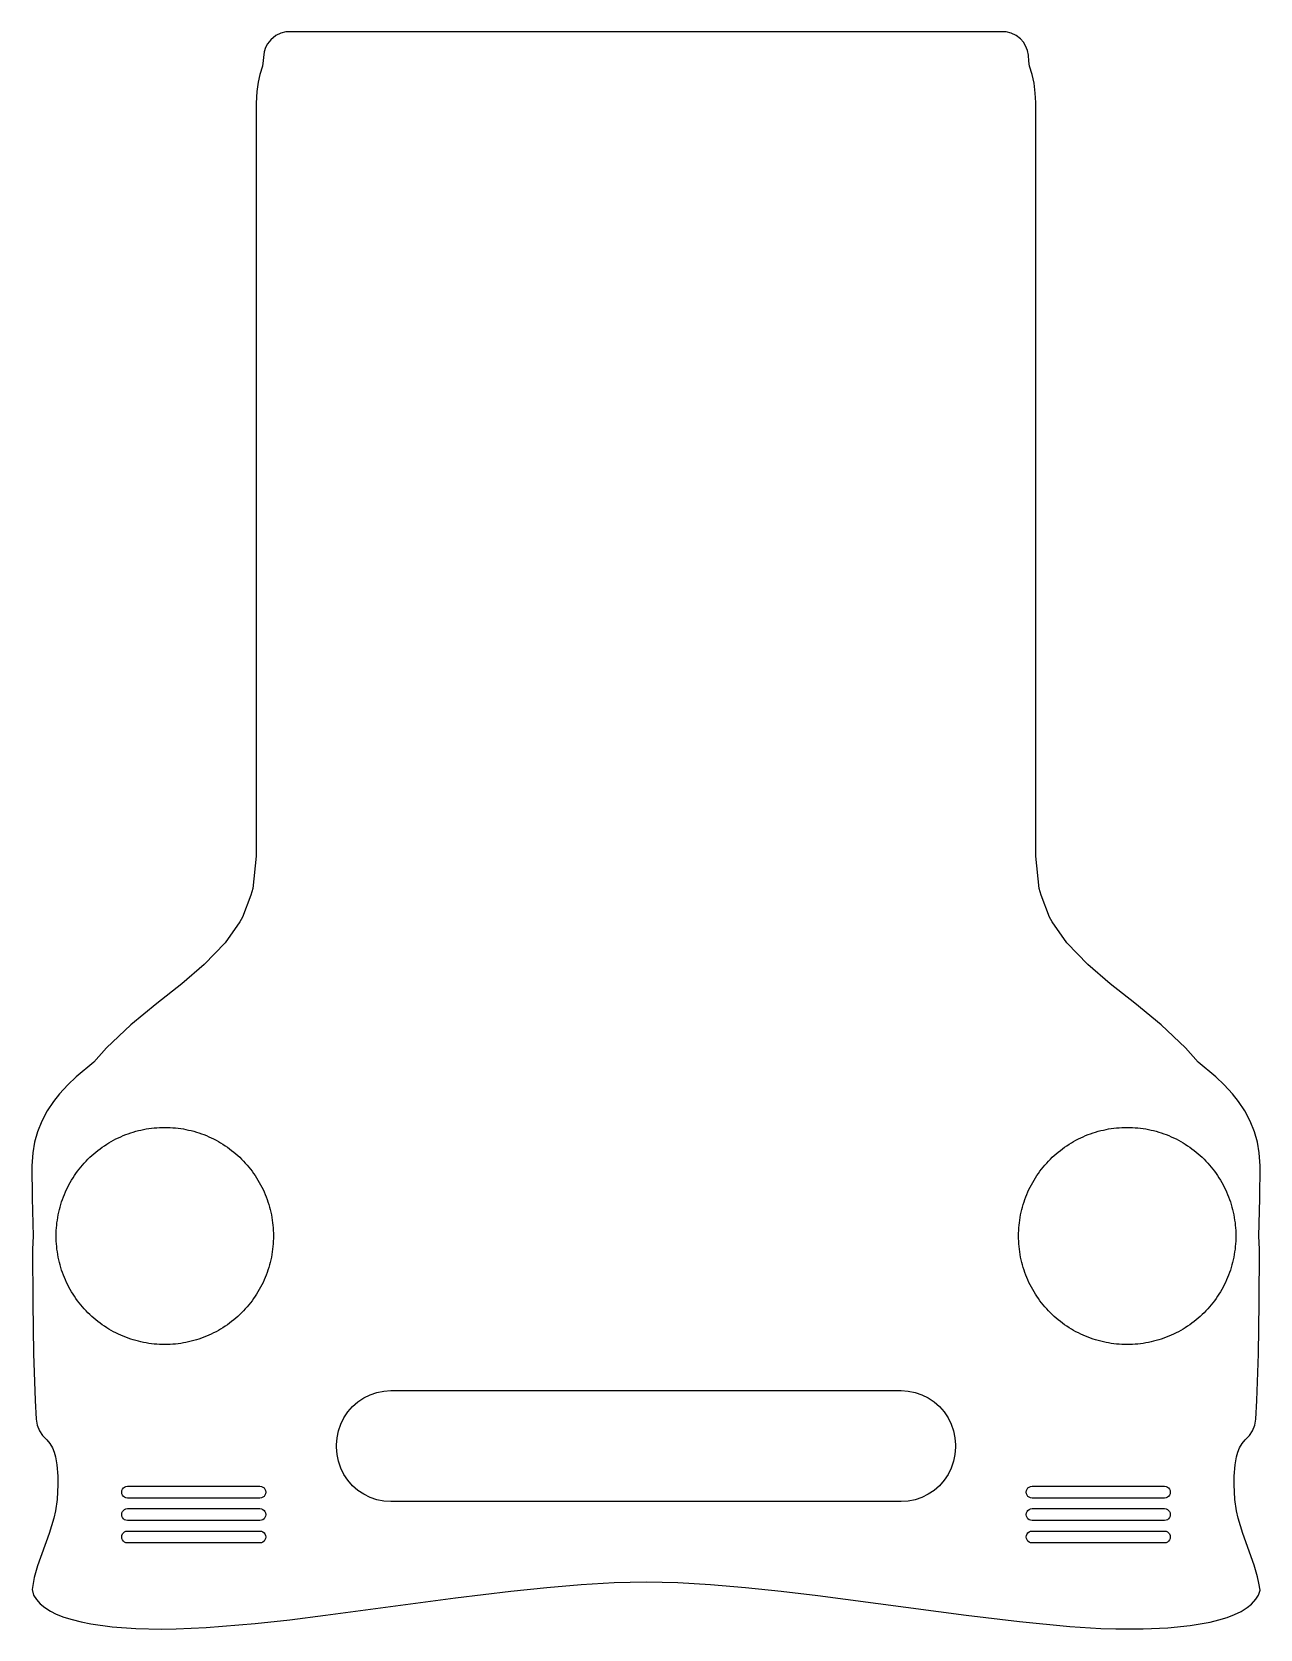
# Model space of a CAD drawing. Header units: millimetres. Extents: x -52 to 52, y -135 to 0.
import ezdxf

# ---------------------------------------------------------------- set-up
doc = ezdxf.new("R2010")
doc.units = ezdxf.units.MM

msp = doc.modelspace()

# ---------------------------------------------------------------- linework, layer by layer
at = {"layer": 'CUTLINE'}
for points in [[(-51.8582, -132.4154), (-51.6287, -132.8013), (-51.3117, -133.1569), (-50.9132, -133.4847), (-50.4352, -133.7837), (-49.9387, -134.0271), (-49.3046, -134.2786), (-48.6036, -134.4997), (-47.8395, -134.6919), (-47.0158, -134.8563), (-45.2031, -135.105), (-43.1936, -135.2514), (-41.0173, -135.2998), (-39.7786, -135.2845), (-37.2513, -135.1727), (-33.1067, -134.8291), (-30.1702, -134.5081), (-27.134, -134.1346), (-16.138, -132.6677), (-11.4412, -132.0918), (-8.3979, -131.7709), (-5.4925, -131.5232), (-2.6854, -131.3597), (-1.3391, -131.3159), (0.0343, -131.3004), (2.6854, -131.3597), (5.4521, -131.5202), (8.4279, -131.7738), (11.4412, -132.0918), (14.5539, -132.4653), (27.1218, -134.133), (31.6286, -134.6736), (35.9053, -135.0791), (38.5263, -135.2409), (39.7786, -135.2845), (42.0898, -135.2884), (44.1794, -135.1938), (46.0826, -135.001), (47.7687, -134.7077), (48.5207, -134.5229), (49.2067, -134.3127), (49.8229, -134.0777), (50.4006, -133.8016), (50.9132, -133.4847), (51.2675, -133.1962), (51.654, -132.7616), (51.8583, -132.4152), (51.9982, -131.9998), (51.8991, -131.4017), (51.7851, -130.871), (51.5134, -129.8915), (50.5424, -127.216), (50.1477, -125.9126), (50.0082, -125.2772), (49.868, -124.3205), (49.8016, -123.067), (49.8163, -122.3516), (49.8974, -121.3743), (49.9981, -120.6979), (50.108, -120.3095), (50.269, -119.9394), (50.4782, -119.5942), (50.7319, -119.2802), (51.097, -118.9033), (51.3568, -118.5203), (51.5522, -118.0401), (51.6397, -117.5107), (51.7294, -115.9468), (51.8609, -111.9864), (51.9299, -107.666), (51.9495, -103.114), (51.8984, -102.0197), (51.9783, -98.8315), (51.9998, -96.0439), (51.938, -94.9533), (51.7832, -94.0398), (51.5365, -93.1709), (51.1741, -92.2699), (50.7018, -91.391), (50.1892, -90.6198), (49.6802, -89.9706), (48.9649, -89.1849), (48.2662, -88.5156), (46.7603, -87.2745), (45.6787, -86.0549), (43.6227, -84.1167), (41.3953, -82.281), (39.3165, -80.6352), (37.4101, -79.0101), (35.6371, -77.1729), (34.4077, -75.3859), (34.1815, -74.9885), (33.4564, -73.1148), (33.3062, -72.5749), (33.002, -69.8295), (33.0004, -5.969), (32.968, -5.1885), (32.8637, -4.344), (32.6922, -3.6092), (32.467, -2.8881), (32.4075, -2.4691), (32.3856, -1.9652), (32.3091, -1.5807), (32.1448, -1.1716), (31.9636, -0.8802), (31.7052, -0.5855), (31.3583, -0.3133), (30.9192, -0.0967), (30.508, 0), (-30.508, 0), (-30.9192, -0.0967), (-31.3583, -0.3133), (-31.7745, -0.6548), (-32.0467, -1.0017), (-32.2085, -1.3042), (-32.3345, -1.6755), (-32.467, -2.8881), (-32.6922, -3.6092), (-32.8496, -4.2673), (-32.9558, -5.0456), (-33.0017, -6.033), (-33.002, -69.8295), (-33.3062, -72.5749), (-33.4564, -73.1148), (-34.1815, -74.9885), (-34.4077, -75.3859), (-35.6371, -77.1729), (-37.4101, -79.0101), (-39.3166, -80.6352), (-41.4116, -82.2942), (-43.6227, -84.1167), (-45.6787, -86.0549), (-46.7603, -87.2745), (-48.2662, -88.5156), (-48.9649, -89.1849), (-49.6802, -89.9706), (-50.1892, -90.6198), (-50.7018, -91.391), (-51.1741, -92.2699), (-51.5365, -93.1709), (-51.7832, -94.0398), (-51.938, -94.9533), (-51.9998, -96.044), (-51.9786, -98.8091), (-51.8983, -102.0199), (-51.9495, -103.1141), (-51.9298, -107.6794), (-51.8613, -111.9656), (-51.7294, -115.9468), (-51.6397, -117.5107), (-51.5522, -118.0401), (-51.3568, -118.5203), (-51.097, -118.9033), (-50.7319, -119.2802), (-50.4782, -119.5942), (-50.269, -119.9394), (-50.108, -120.3095), (-49.9981, -120.6979), (-49.8974, -121.3743), (-49.8163, -122.3516), (-49.8016, -123.067), (-49.868, -124.3205), (-50.0082, -125.2772), (-50.1477, -125.9126), (-50.5424, -127.216), (-51.5273, -129.9358), (-51.7993, -130.9317), (-51.9914, -131.9483)], [(-31.56108, -101.54858), (-31.55277, -101.77422), (-31.55, -102), (-31.55277, -102.22578), (-31.56108, -102.45142), (-31.57493, -102.67679), (-31.5943, -102.90176), (-31.61919, -103.12618), (-31.64958, -103.34992), (-31.68545, -103.57285), (-31.72678, -103.79483), (-31.77354, -104.01573), (-31.82571, -104.23542), (-31.88326, -104.45376), (-31.94615, -104.67062), (-32.01434, -104.88587), (-32.08779, -105.09939), (-32.16647, -105.31103), (-32.25031, -105.52069), (-32.33927, -105.72822), (-32.4333, -105.93351), (-32.53234, -106.13642), (-32.63632, -106.33685), (-32.7452, -106.53466), (-32.8589, -106.72975), (-32.97735, -106.92198), (-33.10048, -107.11125), (-33.22822, -107.29744), (-33.36049, -107.48043), (-33.49721, -107.66013), (-33.6383, -107.83642), (-33.78368, -108.00919), (-33.93325, -108.17834), (-34.08693, -108.34377), (-34.24462, -108.50538), (-34.40623, -108.66307), (-34.57166, -108.81675), (-34.74081, -108.96632), (-34.91358, -109.1117), (-35.08987, -109.25279), (-35.26957, -109.38951), (-35.45256, -109.52178), (-35.63875, -109.64952), (-35.82802, -109.77265), (-36.02025, -109.8911), (-36.21534, -110.0048), (-36.41315, -110.11368), (-36.61358, -110.21766), (-36.81649, -110.3167), (-37.02178, -110.41073), (-37.22931, -110.49969), (-37.43897, -110.58353), (-37.65061, -110.66221), (-37.86413, -110.73566), (-38.07938, -110.80385), (-38.29624, -110.86674), (-38.51458, -110.92429), (-38.73427, -110.97646), (-38.95517, -111.02322), (-39.17715, -111.06455), (-39.40008, -111.10042), (-39.62382, -111.13081), (-39.84824, -111.1557), (-40.07321, -111.17507), (-40.29858, -111.18892), (-40.52422, -111.19723), (-40.75, -111.2), (-40.97578, -111.19723), (-41.20142, -111.18892), (-41.42679, -111.17507), (-41.65176, -111.1557), (-41.87618, -111.13081), (-42.09992, -111.10042), (-42.32285, -111.06455), (-42.54483, -111.02322), (-42.76573, -110.97646), (-42.98542, -110.92429), (-43.20376, -110.86674), (-43.42062, -110.80385), (-43.63587, -110.73566), (-43.84939, -110.66221), (-44.06103, -110.58353), (-44.27069, -110.49969), (-44.47822, -110.41073), (-44.68351, -110.3167), (-44.88642, -110.21766), (-45.08685, -110.11368), (-45.28466, -110.0048), (-45.47975, -109.8911), (-45.67198, -109.77265), (-45.86125, -109.64952), (-46.04744, -109.52178), (-46.23043, -109.38951), (-46.41013, -109.25279), (-46.58642, -109.1117), (-46.75919, -108.96632), (-46.92834, -108.81675), (-47.09377, -108.66307), (-47.25538, -108.50538), (-47.41307, -108.34377), (-47.56675, -108.17834), (-47.71632, -108.00919), (-47.8617, -107.83642), (-48.00279, -107.66013), (-48.13951, -107.48043), (-48.27178, -107.29744), (-48.39952, -107.11125), (-48.52265, -106.92198), (-48.6411, -106.72975), (-48.7548, -106.53466), (-48.86368, -106.33685), (-48.96766, -106.13642), (-49.0667, -105.93351), (-49.16073, -105.72822), (-49.24969, -105.52069), (-49.33353, -105.31103), (-49.41221, -105.09939), (-49.48566, -104.88587), (-49.55385, -104.67062), (-49.61674, -104.45376), (-49.67429, -104.23542), (-49.72646, -104.01573), (-49.77322, -103.79483), (-49.81455, -103.57285), (-49.85042, -103.34992), (-49.88081, -103.12618), (-49.9057, -102.90176), (-49.92507, -102.67679), (-49.93892, -102.45142), (-49.94723, -102.22578), (-49.95, -102), (-49.94723, -101.77422), (-49.93892, -101.54858), (-49.92507, -101.32321), (-49.9057, -101.09824), (-49.88081, -100.87382), (-49.85042, -100.65008), (-49.81455, -100.42715), (-49.77322, -100.20517), (-49.72646, -99.98427), (-49.67429, -99.76458), (-49.61674, -99.54624), (-49.55385, -99.32938), (-49.48566, -99.11413), (-49.41221, -98.90061), (-49.33353, -98.68897), (-49.24969, -98.47931), (-49.16073, -98.27178), (-49.0667, -98.06649), (-48.96766, -97.86358), (-48.86368, -97.66315), (-48.7548, -97.46534), (-48.6411, -97.27025), (-48.52265, -97.07802), (-48.39952, -96.88875), (-48.27178, -96.70256), (-48.13951, -96.51957), (-48.00279, -96.33987), (-47.8617, -96.16358), (-47.71632, -95.99081), (-47.56675, -95.82166), (-47.41307, -95.65623), (-47.25538, -95.49462), (-47.09377, -95.33693), (-46.92834, -95.18325), (-46.75919, -95.03368), (-46.58642, -94.8883), (-46.41013, -94.74721), (-46.23043, -94.61049), (-46.04744, -94.47822), (-45.86125, -94.35048), (-45.67198, -94.22735), (-45.47975, -94.1089), (-45.28466, -93.9952), (-45.08685, -93.88632), (-44.88642, -93.78234), (-44.68351, -93.6833), (-44.47822, -93.58927), (-44.27069, -93.50031), (-44.06103, -93.41647), (-43.84939, -93.33779), (-43.63587, -93.26434), (-43.42062, -93.19615), (-43.20376, -93.13326), (-42.98542, -93.07571), (-42.76573, -93.02354), (-42.54483, -92.97678), (-42.32285, -92.93545), (-42.09992, -92.89958), (-41.87618, -92.86919), (-41.65176, -92.8443), (-41.42679, -92.82493), (-41.20142, -92.81108), (-40.97578, -92.80277), (-40.75, -92.8), (-40.52422, -92.80277), (-40.29858, -92.81108), (-40.07321, -92.82493), (-39.84824, -92.8443), (-39.62382, -92.86919), (-39.40008, -92.89958), (-39.17715, -92.93545), (-38.95517, -92.97678), (-38.73427, -93.02354), (-38.51458, -93.07571), (-38.29624, -93.13326), (-38.07938, -93.19615), (-37.86413, -93.26434), (-37.65061, -93.33779), (-37.43897, -93.41647), (-37.22931, -93.50031), (-37.02178, -93.58927), (-36.81649, -93.6833), (-36.61358, -93.78234), (-36.41315, -93.88632), (-36.21534, -93.9952), (-36.02025, -94.1089), (-35.82802, -94.22735), (-35.63875, -94.35048), (-35.45256, -94.47822), (-35.26957, -94.61049), (-35.08987, -94.74721), (-34.91358, -94.8883), (-34.74081, -95.03368), (-34.57166, -95.18325), (-34.40623, -95.33693), (-34.24462, -95.49462), (-34.08693, -95.65623), (-33.93325, -95.82166), (-33.78368, -95.99081), (-33.6383, -96.16358), (-33.49721, -96.33987), (-33.36049, -96.51957), (-33.22822, -96.70256), (-33.10048, -96.88875), (-32.97735, -97.07802), (-32.8589, -97.27025), (-32.7452, -97.46534), (-32.63632, -97.66315), (-32.53234, -97.86358), (-32.4333, -98.06649), (-32.33927, -98.27178), (-32.25031, -98.47931), (-32.16647, -98.68897), (-32.08779, -98.90061), (-32.01434, -99.11413), (-31.94615, -99.32938), (-31.88326, -99.54624), (-31.82571, -99.76458), (-31.77354, -99.98427), (-31.72678, -100.20517), (-31.68545, -100.42715), (-31.64958, -100.65008), (-31.61919, -100.87382), (-31.5943, -101.09824), (-31.57493, -101.32321)], [(49.93892, -101.54858), (49.94723, -101.77422), (49.95, -102), (49.94723, -102.22578), (49.93892, -102.45142), (49.92507, -102.67679), (49.9057, -102.90176), (49.88081, -103.12618), (49.85042, -103.34992), (49.81455, -103.57285), (49.77322, -103.79483), (49.72646, -104.01573), (49.67429, -104.23542), (49.61674, -104.45376), (49.55385, -104.67062), (49.48566, -104.88587), (49.41221, -105.09939), (49.33353, -105.31103), (49.24969, -105.52069), (49.16073, -105.72822), (49.0667, -105.93351), (48.96766, -106.13642), (48.86368, -106.33685), (48.7548, -106.53466), (48.6411, -106.72975), (48.52265, -106.92198), (48.39952, -107.11125), (48.27178, -107.29744), (48.13951, -107.48043), (48.00279, -107.66013), (47.8617, -107.83642), (47.71632, -108.00919), (47.56675, -108.17834), (47.41307, -108.34377), (47.25538, -108.50538), (47.09377, -108.66307), (46.92834, -108.81675), (46.75919, -108.96632), (46.58642, -109.1117), (46.41013, -109.25279), (46.23043, -109.38951), (46.04744, -109.52178), (45.86125, -109.64952), (45.67198, -109.77265), (45.47975, -109.8911), (45.28466, -110.0048), (45.08685, -110.11368), (44.88642, -110.21766), (44.68351, -110.3167), (44.47822, -110.41073), (44.27069, -110.49969), (44.06103, -110.58353), (43.84939, -110.66221), (43.63587, -110.73566), (43.42062, -110.80385), (43.20376, -110.86674), (42.98542, -110.92429), (42.76573, -110.97646), (42.54483, -111.02322), (42.32285, -111.06455), (42.09992, -111.10042), (41.87618, -111.13081), (41.65176, -111.1557), (41.42679, -111.17507), (41.20142, -111.18892), (40.97578, -111.19723), (40.75, -111.2), (40.52422, -111.19723), (40.29858, -111.18892), (40.07321, -111.17507), (39.84824, -111.1557), (39.62382, -111.13081), (39.40008, -111.10042), (39.17715, -111.06455), (38.95517, -111.02322), (38.73427, -110.97646), (38.51458, -110.92429), (38.29624, -110.86674), (38.07938, -110.80385), (37.86413, -110.73566), (37.65061, -110.66221), (37.43897, -110.58353), (37.22931, -110.49969), (37.02178, -110.41073), (36.81649, -110.3167), (36.61358, -110.21766), (36.41315, -110.11368), (36.21534, -110.0048), (36.02025, -109.8911), (35.82802, -109.77265), (35.63875, -109.64952), (35.45256, -109.52178), (35.26957, -109.38951), (35.08987, -109.25279), (34.91358, -109.1117), (34.74081, -108.96632), (34.57166, -108.81675), (34.40623, -108.66307), (34.24462, -108.50538), (34.08693, -108.34377), (33.93325, -108.17834), (33.78368, -108.00919), (33.6383, -107.83642), (33.49721, -107.66013), (33.36049, -107.48043), (33.22822, -107.29744), (33.10048, -107.11125), (32.97735, -106.92198), (32.8589, -106.72975), (32.7452, -106.53466), (32.63632, -106.33685), (32.53234, -106.13642), (32.4333, -105.93351), (32.33927, -105.72822), (32.25031, -105.52069), (32.16647, -105.31103), (32.08779, -105.09939), (32.01434, -104.88587), (31.94615, -104.67062), (31.88326, -104.45376), (31.82571, -104.23542), (31.77354, -104.01573), (31.72678, -103.79483), (31.68545, -103.57285), (31.64958, -103.34992), (31.61919, -103.12618), (31.5943, -102.90176), (31.57493, -102.67679), (31.56108, -102.45142), (31.55277, -102.22578), (31.55, -102), (31.55277, -101.77422), (31.56108, -101.54858), (31.57493, -101.32321), (31.5943, -101.09824), (31.61919, -100.87382), (31.64958, -100.65008), (31.68545, -100.42715), (31.72678, -100.20517), (31.77354, -99.98427), (31.82571, -99.76458), (31.88326, -99.54624), (31.94615, -99.32938), (32.01434, -99.11413), (32.08779, -98.90061), (32.16647, -98.68897), (32.25031, -98.47931), (32.33927, -98.27178), (32.4333, -98.06649), (32.53234, -97.86358), (32.63632, -97.66315), (32.7452, -97.46534), (32.8589, -97.27025), (32.97735, -97.07802), (33.10048, -96.88875), (33.22822, -96.70256), (33.36049, -96.51957), (33.49721, -96.33987), (33.6383, -96.16358), (33.78368, -95.99081), (33.93325, -95.82166), (34.08693, -95.65623), (34.24462, -95.49462), (34.40623, -95.33693), (34.57166, -95.18325), (34.74081, -95.03368), (34.91358, -94.8883), (35.08987, -94.74721), (35.26957, -94.61049), (35.45256, -94.47822), (35.63875, -94.35048), (35.82802, -94.22735), (36.02025, -94.1089), (36.21534, -93.9952), (36.41315, -93.88632), (36.61358, -93.78234), (36.81649, -93.6833), (37.02178, -93.58927), (37.22931, -93.50031), (37.43897, -93.41647), (37.65061, -93.33779), (37.86413, -93.26434), (38.07938, -93.19615), (38.29624, -93.13326), (38.51458, -93.07571), (38.73427, -93.02354), (38.95517, -92.97678), (39.17715, -92.93545), (39.40008, -92.89958), (39.62382, -92.86919), (39.84824, -92.8443), (40.07321, -92.82493), (40.29858, -92.81108), (40.52422, -92.80277), (40.75, -92.8), (40.97578, -92.80277), (41.20142, -92.81108), (41.42679, -92.82493), (41.65176, -92.8443), (41.87618, -92.86919), (42.09992, -92.89958), (42.32285, -92.93545), (42.54483, -92.97678), (42.76573, -93.02354), (42.98542, -93.07571), (43.20376, -93.13326), (43.42062, -93.19615), (43.63587, -93.26434), (43.84939, -93.33779), (44.06103, -93.41647), (44.27069, -93.50031), (44.47822, -93.58927), (44.68351, -93.6833), (44.88642, -93.78234), (45.08685, -93.88632), (45.28466, -93.9952), (45.47975, -94.1089), (45.67198, -94.22735), (45.86125, -94.35048), (46.04744, -94.47822), (46.23043, -94.61049), (46.41013, -94.74721), (46.58642, -94.8883), (46.75919, -95.03368), (46.92834, -95.18325), (47.09377, -95.33693), (47.25538, -95.49462), (47.41307, -95.65623), (47.56675, -95.82166), (47.71632, -95.99081), (47.8617, -96.16358), (48.00279, -96.33987), (48.13951, -96.51957), (48.27178, -96.70256), (48.39952, -96.88875), (48.52265, -97.07802), (48.6411, -97.27025), (48.7548, -97.46534), (48.86368, -97.66315), (48.96766, -97.86358), (49.0667, -98.06649), (49.16073, -98.27178), (49.24969, -98.47931), (49.33353, -98.68897), (49.41221, -98.90061), (49.48566, -99.11413), (49.55385, -99.32938), (49.61674, -99.54624), (49.67429, -99.76458), (49.72646, -99.98427), (49.77322, -100.20517), (49.81455, -100.42715), (49.85042, -100.65008), (49.88081, -100.87382), (49.9057, -101.09824), (49.92507, -101.32321)], [(-22.20042, -115.13935), (-21.6, -115.1), (21.6, -115.1), (22.20042, -115.13935), (22.79057, -115.25674), (23.36034, -115.45015), (23.9, -115.71628), (24.4003, -116.05057), (24.85269, -116.44731), (25.24943, -116.8997), (25.58372, -117.4), (25.84985, -117.93966), (26.04326, -118.50943), (26.16065, -119.09958), (26.2, -119.7), (26.2, -119.9), (26.16065, -120.50042), (26.04326, -121.09057), (25.84985, -121.66034), (25.58372, -122.2), (25.24943, -122.7003), (24.85269, -123.15269), (24.4003, -123.54943), (23.9, -123.88372), (23.36034, -124.14985), (22.79057, -124.34326), (22.20042, -124.46065), (21.6, -124.5), (-21.6, -124.5), (-22.20042, -124.46065), (-22.79057, -124.34326), (-23.36034, -124.14985), (-23.9, -123.88372), (-24.4003, -123.54943), (-24.85269, -123.15269), (-25.24943, -122.7003), (-25.58372, -122.2), (-25.84985, -121.66034), (-26.04326, -121.09057), (-26.16065, -120.50042), (-26.2, -119.9), (-26.2, -119.7), (-26.16065, -119.09958), (-26.04326, -118.50943), (-25.84985, -117.93966), (-25.58372, -117.4), (-25.24943, -116.8997), (-24.85269, -116.44731), (-24.4003, -116.05057), (-23.9, -115.71628), (-23.36034, -115.45015), (-22.79057, -115.25674)], [(-44.03682, -123.2167), (-43.91, -123.2), (-32.69, -123.2), (-32.56318, -123.2167), (-32.445, -123.26565), (-32.34352, -123.34352), (-32.26565, -123.445), (-32.2167, -123.56318), (-32.2, -123.69), (-32.2, -123.71), (-32.2167, -123.83682), (-32.26565, -123.955), (-32.34352, -124.05648), (-32.445, -124.13435), (-32.56318, -124.1833), (-32.69, -124.2), (-43.91, -124.2), (-44.03682, -124.1833), (-44.155, -124.13435), (-44.25648, -124.05648), (-44.33435, -123.955), (-44.3833, -123.83682), (-44.4, -123.71), (-44.4, -123.69), (-44.3833, -123.56318), (-44.33435, -123.445), (-44.25648, -123.34352), (-44.155, -123.26565)], [(32.56318, -123.2167), (32.69, -123.2), (43.91, -123.2), (44.03682, -123.2167), (44.155, -123.26565), (44.25648, -123.34352), (44.33435, -123.445), (44.3833, -123.56318), (44.4, -123.69), (44.4, -123.71), (44.3833, -123.83682), (44.33435, -123.955), (44.25648, -124.05648), (44.155, -124.13435), (44.03682, -124.1833), (43.91, -124.2), (32.69, -124.2), (32.56318, -124.1833), (32.445, -124.13435), (32.34352, -124.05648), (32.26565, -123.955), (32.2167, -123.83682), (32.2, -123.71), (32.2, -123.69), (32.2167, -123.56318), (32.26565, -123.445), (32.34352, -123.34352), (32.445, -123.26565)], [(-44.03682, -125.1167), (-43.91, -125.1), (-32.69, -125.1), (-32.56318, -125.1167), (-32.445, -125.16565), (-32.34352, -125.24352), (-32.26565, -125.345), (-32.2167, -125.46318), (-32.2, -125.59), (-32.2, -125.61), (-32.2167, -125.73682), (-32.26565, -125.855), (-32.34352, -125.95648), (-32.445, -126.03435), (-32.56318, -126.0833), (-32.69, -126.1), (-43.91, -126.1), (-44.03682, -126.0833), (-44.155, -126.03435), (-44.25648, -125.95648), (-44.33435, -125.855), (-44.3833, -125.73682), (-44.4, -125.61), (-44.4, -125.59), (-44.3833, -125.46318), (-44.33435, -125.345), (-44.25648, -125.24352), (-44.155, -125.16565)], [(32.56318, -125.1167), (32.69, -125.1), (43.91, -125.1), (44.03682, -125.1167), (44.155, -125.16565), (44.25648, -125.24352), (44.33435, -125.345), (44.3833, -125.46318), (44.4, -125.59), (44.4, -125.61), (44.3833, -125.73682), (44.33435, -125.855), (44.25648, -125.95648), (44.155, -126.03435), (44.03682, -126.0833), (43.91, -126.1), (32.69, -126.1), (32.56318, -126.0833), (32.445, -126.03435), (32.34352, -125.95648), (32.26565, -125.855), (32.2167, -125.73682), (32.2, -125.61), (32.2, -125.59), (32.2167, -125.46318), (32.26565, -125.345), (32.34352, -125.24352), (32.445, -125.16565)], [(-44.155, -127.06565), (-44.03682, -127.0167), (-43.91, -127), (-32.69, -127), (-32.56318, -127.0167), (-32.445, -127.06565), (-32.34352, -127.14352), (-32.26565, -127.245), (-32.2167, -127.36318), (-32.2, -127.49), (-32.2, -127.51), (-32.2167, -127.63682), (-32.26565, -127.755), (-32.34352, -127.85648), (-32.445, -127.93435), (-32.56318, -127.9833), (-32.69, -128), (-43.91, -128), (-44.03682, -127.9833), (-44.155, -127.93435), (-44.25648, -127.85648), (-44.33435, -127.755), (-44.3833, -127.63682), (-44.4, -127.51), (-44.4, -127.49), (-44.3833, -127.36318), (-44.33435, -127.245), (-44.25648, -127.14352)], [(32.445, -127.06565), (32.56318, -127.0167), (32.69, -127), (43.91, -127), (44.03682, -127.0167), (44.155, -127.06565), (44.25648, -127.14352), (44.33435, -127.245), (44.3833, -127.36318), (44.4, -127.49), (44.4, -127.51), (44.3833, -127.63682), (44.33435, -127.755), (44.25648, -127.85648), (44.155, -127.93435), (44.03682, -127.9833), (43.91, -128), (32.69, -128), (32.56318, -127.9833), (32.445, -127.93435), (32.34352, -127.85648), (32.26565, -127.755), (32.2167, -127.63682), (32.2, -127.51), (32.2, -127.49), (32.2167, -127.36318), (32.26565, -127.245), (32.34352, -127.14352)]]:
    msp.add_lwpolyline(points, close=True, dxfattribs=at)

doc.saveas('drawing.dxf')
